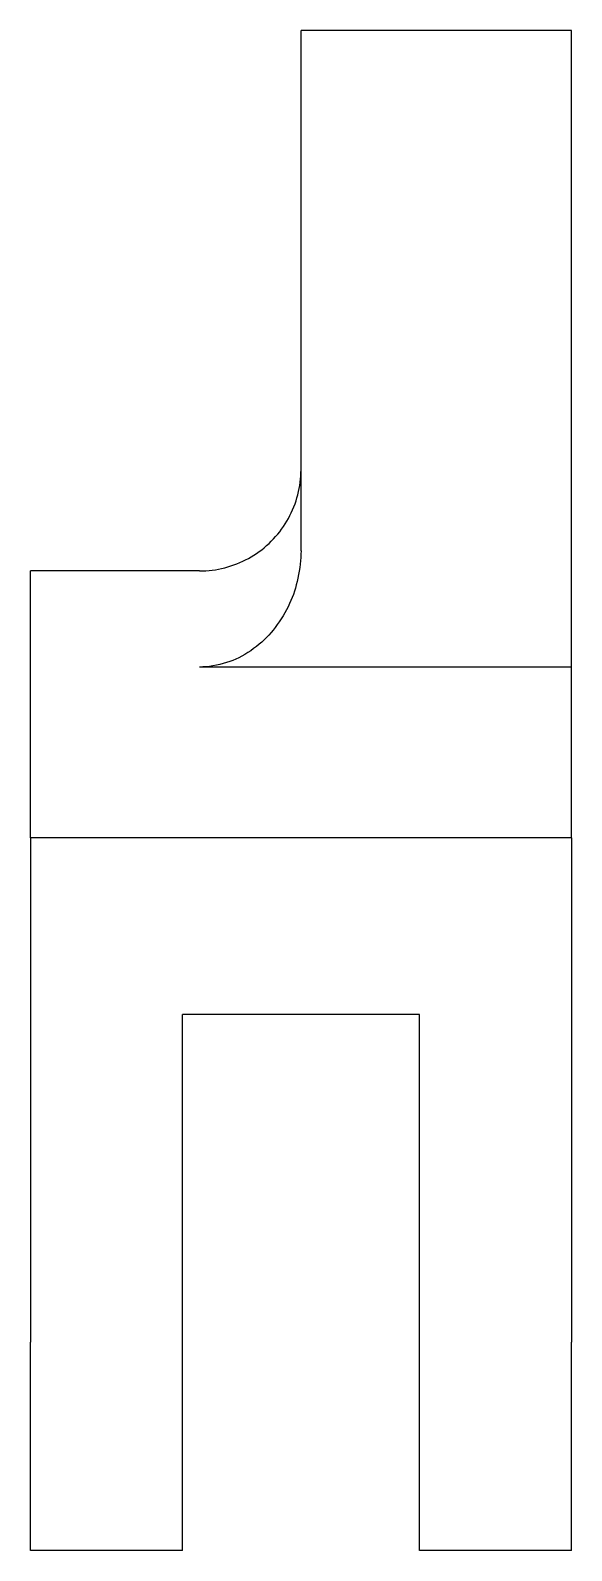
# Model space of a CAD drawing. Header units: metres. Extents: x -8 to 8, y -45 to 0.
import ezdxf

# ---------------------------------------------------------------- set-up
doc = ezdxf.new("R2010")
doc.units = ezdxf.units.M

msp = doc.modelspace()

# ---------------------------------------------------------------- linework, layer by layer
for points in [[(0, -15.404), (0, -15.096), (0, -14.788), (0, -14.48), (0, -14.172), (0, -13.864), (0, -13.556), (0, -13.248), (0, -12.939), (0, -12.631), (0, -12.323), (0, -12.015), (0, -11.707), (0, -11.399), (0, -11.091), (0, -10.783), (0, -10.475), (0, -10.167), (0, -9.859), (0, -9.551), (0, -9.242), (0, -8.934), (0, -8.626), (0, -8.318), (0, -8.01), (0, -7.702), (0, -7.394), (0, -7.086), (0, -6.778), (0, -6.47), (0, -6.162), (0, -5.854), (0, -5.545), (0, -5.237), (0, -4.929), (0, -4.621), (0, -4.313), (0, -4.005), (0, -3.697), (0, -3.389), (0, -3.081), (0, -2.773), (0, -2.465), (0, -2.157), (0, -1.848), (0, -1.54), (0, -1.232), (0, -0.924), (0, -0.616), (0, -0.308), (0, 0)], [(8, 0), (7.84, 0), (7.68, 0), (7.52, 0), (7.36, 0), (7.2, 0), (7.04, 0), (6.88, 0), (6.72, 0), (6.56, 0), (6.4, 0), (6.24, 0), (6.08, 0), (5.92, 0), (5.76, 0), (5.6, 0), (5.44, 0), (5.28, 0), (5.12, 0), (4.96, 0), (4.8, 0), (4.64, 0), (4.48, 0), (4.32, 0), (4.16, 0), (4, 0), (3.84, 0), (3.68, 0), (3.52, 0), (3.36, 0), (3.2, 0), (3.04, 0), (2.88, 0), (2.72, 0), (2.56, 0), (2.4, 0), (2.24, 0), (2.08, 0), (1.92, 0), (1.76, 0), (1.6, 0), (1.44, 0), (1.28, 0), (1.12, 0), (0.96, 0), (0.8, 0), (0.64, 0), (0.48, 0), (0.32, 0), (0.16, 0), (0, 0)], [(8, -18.845), (8, -18.468), (8, -18.091), (8, -17.714), (8, -17.337), (8, -16.96), (8, -16.583), (8, -16.206), (8, -15.829), (8, -15.452), (8, -15.076), (8, -14.699), (8, -14.322), (8, -13.945), (8, -13.568), (8, -13.191), (8, -12.814), (8, -12.437), (8, -12.06), (8, -11.684), (8, -11.307), (8, -10.93), (8, -10.553), (8, -10.176), (8, -9.799), (8, -9.422), (8, -9.045), (8, -8.668), (8, -8.292), (8, -7.915), (8, -7.538), (8, -7.161), (8, -6.784), (8, -6.407), (8, -6.03), (8, -5.653), (8, -5.276), (8, -4.9), (8, -4.523), (8, -4.146), (8, -3.769), (8, -3.392), (8, -3.015), (8, -2.638), (8, -2.261), (8, -1.884), (8, -1.508), (8, -1.131), (8, -0.754), (8, -0.377), (8, 0)], [(-3, -16), (-2.906, -15.999), (-2.812, -15.994), (-2.718, -15.987), (-2.624, -15.976), (-2.531, -15.963), (-2.438, -15.947), (-2.346, -15.928), (-2.254, -15.906), (-2.163, -15.881), (-2.073, -15.853), (-1.984, -15.823), (-1.896, -15.789), (-1.809, -15.753), (-1.723, -15.715), (-1.638, -15.673), (-1.555, -15.629), (-1.473, -15.582), (-1.393, -15.533), (-1.314, -15.481), (-1.237, -15.427), (-1.161, -15.371), (-1.088, -15.312), (-1.016, -15.25), (-0.946, -15.187), (-0.879, -15.121), (-0.813, -15.054), (-0.75, -14.984), (-0.689, -14.912), (-0.63, -14.839), (-0.573, -14.763), (-0.519, -14.686), (-0.467, -14.608), (-0.418, -14.527), (-0.371, -14.445), (-0.327, -14.362), (-0.286, -14.277), (-0.247, -14.192), (-0.211, -14.104), (-0.177, -14.016), (-0.147, -13.927), (-0.119, -13.837), (-0.094, -13.746), (-0.072, -13.654), (-0.053, -13.562), (-0.037, -13.469), (-0.024, -13.376), (-0.013, -13.282), (-0.006, -13.188), (-0.001, -13.094), (0, -13)], [(0, -15.404), (-0.001, -15.501), (-0.006, -15.599), (-0.013, -15.699), (-0.023, -15.801), (-0.036, -15.903), (-0.052, -16.006), (-0.069, -16.108), (-0.09, -16.21), (-0.113, -16.311), (-0.138, -16.411), (-0.165, -16.508), (-0.195, -16.604), (-0.226, -16.697), (-0.26, -16.787), (-0.297, -16.877), (-0.338, -16.967), (-0.381, -17.059), (-0.428, -17.15), (-0.478, -17.24), (-0.53, -17.33), (-0.585, -17.419), (-0.641, -17.506), (-0.7, -17.59), (-0.76, -17.672), (-0.822, -17.751), (-0.885, -17.827), (-0.949, -17.898), (-1.016, -17.969), (-1.087, -18.038), (-1.162, -18.106), (-1.24, -18.173), (-1.32, -18.238), (-1.403, -18.301), (-1.488, -18.361), (-1.574, -18.418), (-1.66, -18.472), (-1.748, -18.522), (-1.835, -18.568), (-1.922, -18.609), (-2.011, -18.647), (-2.104, -18.682), (-2.201, -18.715), (-2.299, -18.744), (-2.399, -18.769), (-2.501, -18.792), (-2.602, -18.81), (-2.704, -18.825), (-2.804, -18.836), (-2.903, -18.842), (-3, -18.845)], [(-3, -16), (-3.1, -16), (-3.2, -16), (-3.3, -16), (-3.4, -16), (-3.5, -16), (-3.6, -16), (-3.7, -16), (-3.8, -16), (-3.9, -16), (-4, -16), (-4.1, -16), (-4.2, -16), (-4.3, -16), (-4.4, -16), (-4.5, -16), (-4.6, -16), (-4.7, -16), (-4.8, -16), (-4.9, -16), (-5, -16), (-5.1, -16), (-5.2, -16), (-5.3, -16), (-5.4, -16), (-5.5, -16), (-5.6, -16), (-5.7, -16), (-5.8, -16), (-5.9, -16), (-6, -16), (-6.1, -16), (-6.2, -16), (-6.3, -16), (-6.4, -16), (-6.5, -16), (-6.6, -16), (-6.7, -16), (-6.8, -16), (-6.9, -16), (-7, -16), (-7.1, -16), (-7.2, -16), (-7.3, -16), (-7.4, -16), (-7.5, -16), (-7.6, -16), (-7.7, -16), (-7.8, -16), (-7.9, -16), (-8, -16)], [(-8, -23.901), (-8, -23.616), (-8, -23.332), (-8, -23.047), (-8, -22.769), (-8, -22.5), (-8, -22.23), (-8, -21.961), (-8, -21.706), (-8, -21.454), (-8, -21.201), (-8, -20.954), (-8, -20.719), (-8, -20.485), (-8, -20.25), (-8, -20.029), (-8, -19.814), (-8, -19.598), (-8, -19.385), (-8, -19.19), (-8, -18.994), (-8, -18.798), (-8, -18.615), (-8, -18.44), (-8, -18.265), (-8, -18.09), (-8, -17.937), (-8, -17.784), (-8, -17.631), (-8, -17.487), (-8, -17.357), (-8, -17.226), (-8, -17.095), (-8, -16.984), (-8, -16.876), (-8, -16.768), (-8, -16.667), (-8, -16.583), (-8, -16.498), (-8, -16.414), (-8, -16.347), (-8, -16.286), (-8, -16.225), (-8, -16.168), (-8, -16.132), (-8, -16.096), (-8, -16.059), (-8, -16.036), (-8, -16.024), (-8, -16.012), (-8, -16)], [(8, -18.845), (7.78, -18.845), (7.56, -18.845), (7.34, -18.845), (7.12, -18.845), (6.9, -18.845), (6.68, -18.845), (6.46, -18.845), (6.24, -18.845), (6.02, -18.845), (5.8, -18.845), (5.58, -18.845), (5.36, -18.845), (5.14, -18.845), (4.92, -18.845), (4.7, -18.845), (4.48, -18.845), (4.26, -18.845), (4.04, -18.845), (3.82, -18.845), (3.6, -18.845), (3.38, -18.845), (3.16, -18.845), (2.94, -18.845), (2.72, -18.845), (2.5, -18.845), (2.28, -18.845), (2.06, -18.845), (1.84, -18.845), (1.62, -18.845), (1.4, -18.845), (1.18, -18.845), (0.96, -18.845), (0.74, -18.845), (0.52, -18.845), (0.3, -18.845), (0.08, -18.845), (-0.14, -18.845), (-0.36, -18.845), (-0.58, -18.845), (-0.8, -18.845), (-1.02, -18.845), (-1.24, -18.845), (-1.46, -18.845), (-1.68, -18.845), (-1.9, -18.845), (-2.12, -18.845), (-2.34, -18.845), (-2.56, -18.845), (-2.78, -18.845), (-3, -18.845)], [(8, -23.901), (8, -23.781), (8, -23.661), (8, -23.541), (8, -23.423), (8, -23.305), (8, -23.188), (8, -23.071), (8, -22.956), (8, -22.841), (8, -22.726), (8, -22.612), (8, -22.5), (8, -22.388), (8, -22.276), (8, -22.166), (8, -22.057), (8, -21.948), (8, -21.839), (8, -21.733), (8, -21.627), (8, -21.52), (8, -21.416), (8, -21.312), (8, -21.209), (8, -21.106), (8, -21.006), (8, -20.905), (8, -20.805), (8, -20.706), (8, -20.609), (8, -20.512), (8, -20.415), (8, -20.321), (8, -20.227), (8, -20.133), (8, -20.04), (8, -19.949), (8, -19.859), (8, -19.768), (8, -19.68), (8, -19.593), (8, -19.505), (8, -19.419), (8, -19.335), (8, -19.251), (8, -19.167), (8, -19.085), (8, -19.005), (8, -18.925), (8, -18.845)], [(8, -23.901), (7.68, -23.901), (7.36, -23.901), (7.04, -23.901), (6.72, -23.901), (6.4, -23.901), (6.08, -23.901), (5.76, -23.901), (5.44, -23.901), (5.12, -23.901), (4.8, -23.901), (4.48, -23.901), (4.16, -23.901), (3.84, -23.901), (3.52, -23.901), (3.2, -23.901), (2.88, -23.901), (2.56, -23.901), (2.24, -23.901), (1.92, -23.901), (1.6, -23.901), (1.28, -23.901), (0.96, -23.901), (0.64, -23.901), (0.32, -23.901), (0, -23.901), (-0.32, -23.901), (-0.64, -23.901), (-0.96, -23.901), (-1.28, -23.901), (-1.6, -23.901), (-1.92, -23.901), (-2.24, -23.901), (-2.56, -23.901), (-2.88, -23.901), (-3.2, -23.901), (-3.52, -23.901), (-3.84, -23.901), (-4.16, -23.901), (-4.48, -23.901), (-4.8, -23.901), (-5.12, -23.901), (-5.44, -23.901), (-5.76, -23.901), (-6.08, -23.901), (-6.4, -23.901), (-6.72, -23.901), (-7.04, -23.901), (-7.36, -23.901), (-7.68, -23.901), (-8, -23.901)], [(-8, -23.901), (-8, -24.2), (-8, -24.498), (-8, -24.797), (-8, -25.095), (-8, -25.394), (-8, -25.692), (-8, -25.991), (-8, -26.289), (-8, -26.588), (-8, -26.886), (-8, -27.185), (-8, -27.483), (-8, -27.782), (-8, -28.08), (-8, -28.379), (-8, -28.677), (-8, -28.976), (-8, -29.274), (-8, -29.573), (-8, -29.871), (-8, -30.17), (-8, -30.468), (-8, -30.767), (-8, -31.065), (-8, -31.364), (-8, -31.662), (-8, -31.961), (-8, -32.26), (-8, -32.558), (-8, -32.857), (-8, -33.155), (-8, -33.454), (-8, -33.752), (-8, -34.051), (-8, -34.349), (-8, -34.648), (-8, -34.946), (-8, -35.245), (-8, -35.543), (-8, -35.842), (-8, -36.14), (-8, -36.439), (-8, -36.737), (-8, -37.036), (-8, -37.334), (-8, -37.633), (-8, -37.931), (-8, -38.23), (-8, -38.528), (-8, -38.827)], [(8, -23.901), (8, -24.2), (8, -24.498), (8, -24.797), (8, -25.095), (8, -25.394), (8, -25.692), (8, -25.991), (8, -26.289), (8, -26.588), (8, -26.886), (8, -27.185), (8, -27.483), (8, -27.782), (8, -28.08), (8, -28.379), (8, -28.677), (8, -28.976), (8, -29.274), (8, -29.573), (8, -29.871), (8, -30.17), (8, -30.468), (8, -30.767), (8, -31.065), (8, -31.364), (8, -31.662), (8, -31.961), (8, -32.26), (8, -32.558), (8, -32.857), (8, -33.155), (8, -33.454), (8, -33.752), (8, -34.051), (8, -34.349), (8, -34.648), (8, -34.946), (8, -35.245), (8, -35.543), (8, -35.842), (8, -36.14), (8, -36.439), (8, -36.737), (8, -37.036), (8, -37.334), (8, -37.633), (8, -37.931), (8, -38.23), (8, -38.528), (8, -38.827)], [(-3.5, -30.074), (-3.5, -30.072), (-3.5, -30.071), (-3.5, -30.069), (-3.5, -30.067), (-3.5, -30.062), (-3.5, -30.058), (-3.5, -30.054), (-3.5, -30.047), (-3.5, -30.04), (-3.5, -30.033), (-3.5, -30.025), (-3.5, -30.015), (-3.5, -30.005), (-3.5, -29.996), (-3.5, -29.984), (-3.5, -29.971), (-3.5, -29.958), (-3.5, -29.945), (-3.5, -29.93), (-3.5, -29.915), (-3.5, -29.899), (-3.5, -29.882), (-3.5, -29.864), (-3.5, -29.846), (-3.5, -29.828), (-3.5, -29.807), (-3.5, -29.787), (-3.5, -29.766), (-3.5, -29.744), (-3.5, -29.721), (-3.5, -29.698), (-3.5, -29.674), (-3.5, -29.649), (-3.5, -29.623), (-3.5, -29.597), (-3.5, -29.571), (-3.5, -29.542), (-3.5, -29.514), (-3.5, -29.486), (-3.5, -29.456), (-3.5, -29.425), (-3.5, -29.395), (-3.5, -29.364), (-3.5, -29.331), (-3.5, -29.298), (-3.5, -29.265), (-3.5, -29.231), (-3.5, -29.196), (-3.5, -29.161), (-3.5, -29.126)], [(-3.5, -38.827), (-3.5, -38.633), (-3.5, -38.439), (-3.5, -38.245), (-3.5, -38.051), (-3.5, -37.857), (-3.5, -37.663), (-3.5, -37.469), (-3.5, -37.275), (-3.5, -37.081), (-3.5, -36.887), (-3.5, -36.693), (-3.5, -36.499), (-3.5, -36.305), (-3.5, -36.111), (-3.5, -35.917), (-3.5, -35.723), (-3.5, -35.529), (-3.5, -35.335), (-3.5, -35.141), (-3.5, -34.947), (-3.5, -34.753), (-3.5, -34.559), (-3.5, -34.364), (-3.5, -34.17), (-3.5, -33.976), (-3.5, -33.782), (-3.5, -33.588), (-3.5, -33.394), (-3.5, -33.2), (-3.5, -33.006), (-3.5, -32.812), (-3.5, -32.618), (-3.5, -32.424), (-3.5, -32.23), (-3.5, -32.036), (-3.5, -31.842), (-3.5, -31.648), (-3.5, -31.454), (-3.5, -31.26), (-3.5, -31.066), (-3.5, -30.872), (-3.5, -30.678), (-3.5, -30.484), (-3.5, -30.29), (-3.5, -30.096), (-3.5, -29.902), (-3.5, -29.708), (-3.5, -29.514), (-3.5, -29.32), (-3.5, -29.126)], [(3.5, -29.126), (3.36, -29.126), (3.22, -29.126), (3.08, -29.126), (2.94, -29.126), (2.8, -29.126), (2.66, -29.126), (2.52, -29.126), (2.38, -29.126), (2.24, -29.126), (2.1, -29.126), (1.96, -29.126), (1.82, -29.126), (1.68, -29.126), (1.54, -29.126), (1.4, -29.126), (1.26, -29.126), (1.12, -29.126), (0.98, -29.126), (0.84, -29.126), (0.7, -29.126), (0.56, -29.126), (0.42, -29.126), (0.28, -29.126), (0.14, -29.126), (0, -29.126), (-0.14, -29.126), (-0.28, -29.126), (-0.42, -29.126), (-0.56, -29.126), (-0.7, -29.126), (-0.84, -29.126), (-0.98, -29.126), (-1.12, -29.126), (-1.26, -29.126), (-1.4, -29.126), (-1.54, -29.126), (-1.68, -29.126), (-1.82, -29.126), (-1.96, -29.126), (-2.1, -29.126), (-2.24, -29.126), (-2.38, -29.126), (-2.52, -29.126), (-2.66, -29.126), (-2.8, -29.126), (-2.94, -29.126), (-3.08, -29.126), (-3.22, -29.126), (-3.36, -29.126), (-3.5, -29.126)], [(3.5, -38.827), (3.5, -38.633), (3.5, -38.439), (3.5, -38.245), (3.5, -38.051), (3.5, -37.857), (3.5, -37.663), (3.5, -37.469), (3.5, -37.275), (3.5, -37.081), (3.5, -36.887), (3.5, -36.693), (3.5, -36.499), (3.5, -36.305), (3.5, -36.111), (3.5, -35.917), (3.5, -35.723), (3.5, -35.529), (3.5, -35.335), (3.5, -35.141), (3.5, -34.947), (3.5, -34.753), (3.5, -34.559), (3.5, -34.364), (3.5, -34.17), (3.5, -33.976), (3.5, -33.782), (3.5, -33.588), (3.5, -33.394), (3.5, -33.2), (3.5, -33.006), (3.5, -32.812), (3.5, -32.618), (3.5, -32.424), (3.5, -32.23), (3.5, -32.036), (3.5, -31.842), (3.5, -31.648), (3.5, -31.454), (3.5, -31.26), (3.5, -31.066), (3.5, -30.872), (3.5, -30.678), (3.5, -30.484), (3.5, -30.29), (3.5, -30.096), (3.5, -29.902), (3.5, -29.708), (3.5, -29.514), (3.5, -29.32), (3.5, -29.126)], [(3.5, -30.074), (3.5, -30.072), (3.5, -30.071), (3.5, -30.069), (3.5, -30.067), (3.5, -30.062), (3.5, -30.058), (3.5, -30.054), (3.5, -30.047), (3.5, -30.04), (3.5, -30.033), (3.5, -30.025), (3.5, -30.015), (3.5, -30.005), (3.5, -29.996), (3.5, -29.984), (3.5, -29.971), (3.5, -29.958), (3.5, -29.945), (3.5, -29.93), (3.5, -29.915), (3.5, -29.899), (3.5, -29.882), (3.5, -29.864), (3.5, -29.846), (3.5, -29.828), (3.5, -29.807), (3.5, -29.787), (3.5, -29.766), (3.5, -29.744), (3.5, -29.721), (3.5, -29.698), (3.5, -29.674), (3.5, -29.649), (3.5, -29.623), (3.5, -29.597), (3.5, -29.571), (3.5, -29.542), (3.5, -29.514), (3.5, -29.486), (3.5, -29.456), (3.5, -29.425), (3.5, -29.395), (3.5, -29.364), (3.5, -29.331), (3.5, -29.298), (3.5, -29.265), (3.5, -29.231), (3.5, -29.196), (3.5, -29.161), (3.5, -29.126)], [(-8, -45), (-8, -44.99), (-8, -44.98), (-8, -44.97), (-8, -44.952), (-8, -44.922), (-8, -44.893), (-8, -44.863), (-8, -44.817), (-8, -44.767), (-8, -44.718), (-8, -44.663), (-8, -44.595), (-8, -44.527), (-8, -44.458), (-8, -44.377), (-8, -44.29), (-8, -44.202), (-8, -44.113), (-8, -44.008), (-8, -43.902), (-8, -43.797), (-8, -43.682), (-8, -43.56), (-8, -43.437), (-8, -43.315), (-8, -43.176), (-8, -43.037), (-8, -42.898), (-8, -42.752), (-8, -42.598), (-8, -42.443), (-8, -42.289), (-8, -42.122), (-8, -41.953), (-8, -41.784), (-8, -41.611), (-8, -41.429), (-8, -41.247), (-8, -41.065), (-8, -40.875), (-8, -40.681), (-8, -40.487), (-8, -40.291), (-8, -40.087), (-8, -39.882), (-8, -39.677), (-8, -39.468), (-8, -39.254), (-8, -39.04), (-8, -38.827)], [(-3.5, -45), (-3.5, -44.99), (-3.5, -44.98), (-3.5, -44.97), (-3.5, -44.952), (-3.5, -44.922), (-3.5, -44.893), (-3.5, -44.863), (-3.5, -44.817), (-3.5, -44.767), (-3.5, -44.718), (-3.5, -44.663), (-3.5, -44.595), (-3.5, -44.527), (-3.5, -44.458), (-3.5, -44.377), (-3.5, -44.29), (-3.5, -44.202), (-3.5, -44.113), (-3.5, -44.008), (-3.5, -43.902), (-3.5, -43.797), (-3.5, -43.682), (-3.5, -43.56), (-3.5, -43.437), (-3.5, -43.315), (-3.5, -43.176), (-3.5, -43.037), (-3.5, -42.898), (-3.5, -42.752), (-3.5, -42.598), (-3.5, -42.443), (-3.5, -42.289), (-3.5, -42.122), (-3.5, -41.953), (-3.5, -41.784), (-3.5, -41.611), (-3.5, -41.429), (-3.5, -41.247), (-3.5, -41.065), (-3.5, -40.875), (-3.5, -40.681), (-3.5, -40.487), (-3.5, -40.291), (-3.5, -40.087), (-3.5, -39.882), (-3.5, -39.677), (-3.5, -39.468), (-3.5, -39.254), (-3.5, -39.04), (-3.5, -38.827)], [(3.5, -45), (3.5, -44.99), (3.5, -44.98), (3.5, -44.97), (3.5, -44.952), (3.5, -44.922), (3.5, -44.893), (3.5, -44.863), (3.5, -44.817), (3.5, -44.767), (3.5, -44.718), (3.5, -44.663), (3.5, -44.595), (3.5, -44.527), (3.5, -44.458), (3.5, -44.377), (3.5, -44.29), (3.5, -44.202), (3.5, -44.113), (3.5, -44.008), (3.5, -43.902), (3.5, -43.797), (3.5, -43.682), (3.5, -43.56), (3.5, -43.437), (3.5, -43.315), (3.5, -43.176), (3.5, -43.037), (3.5, -42.898), (3.5, -42.752), (3.5, -42.598), (3.5, -42.443), (3.5, -42.289), (3.5, -42.122), (3.5, -41.953), (3.5, -41.784), (3.5, -41.611), (3.5, -41.429), (3.5, -41.247), (3.5, -41.065), (3.5, -40.875), (3.5, -40.681), (3.5, -40.487), (3.5, -40.291), (3.5, -40.087), (3.5, -39.882), (3.5, -39.677), (3.5, -39.468), (3.5, -39.254), (3.5, -39.04), (3.5, -38.827)], [(8, -45), (8, -44.99), (8, -44.98), (8, -44.97), (8, -44.952), (8, -44.922), (8, -44.893), (8, -44.863), (8, -44.817), (8, -44.767), (8, -44.718), (8, -44.663), (8, -44.595), (8, -44.527), (8, -44.458), (8, -44.377), (8, -44.29), (8, -44.202), (8, -44.113), (8, -44.008), (8, -43.902), (8, -43.797), (8, -43.682), (8, -43.56), (8, -43.437), (8, -43.315), (8, -43.176), (8, -43.037), (8, -42.898), (8, -42.752), (8, -42.598), (8, -42.443), (8, -42.289), (8, -42.122), (8, -41.953), (8, -41.784), (8, -41.611), (8, -41.429), (8, -41.247), (8, -41.065), (8, -40.875), (8, -40.681), (8, -40.487), (8, -40.291), (8, -40.087), (8, -39.882), (8, -39.677), (8, -39.468), (8, -39.254), (8, -39.04), (8, -38.827)], [(-3.5, -45), (-3.59, -45), (-3.68, -45), (-3.77, -45), (-3.86, -45), (-3.95, -45), (-4.04, -45), (-4.13, -45), (-4.22, -45), (-4.31, -45), (-4.4, -45), (-4.49, -45), (-4.58, -45), (-4.67, -45), (-4.76, -45), (-4.85, -45), (-4.94, -45), (-5.03, -45), (-5.12, -45), (-5.21, -45), (-5.3, -45), (-5.39, -45), (-5.48, -45), (-5.57, -45), (-5.66, -45), (-5.75, -45), (-5.84, -45), (-5.93, -45), (-6.02, -45), (-6.11, -45), (-6.2, -45), (-6.29, -45), (-6.38, -45), (-6.47, -45), (-6.56, -45), (-6.65, -45), (-6.74, -45), (-6.83, -45), (-6.92, -45), (-7.01, -45), (-7.1, -45), (-7.19, -45), (-7.28, -45), (-7.37, -45), (-7.46, -45), (-7.55, -45), (-7.64, -45), (-7.73, -45), (-7.82, -45), (-7.91, -45), (-8, -45)], [(8, -45), (7.91, -45), (7.82, -45), (7.73, -45), (7.64, -45), (7.55, -45), (7.46, -45), (7.37, -45), (7.28, -45), (7.19, -45), (7.1, -45), (7.01, -45), (6.92, -45), (6.83, -45), (6.74, -45), (6.65, -45), (6.56, -45), (6.47, -45), (6.38, -45), (6.29, -45), (6.2, -45), (6.11, -45), (6.02, -45), (5.93, -45), (5.84, -45), (5.75, -45), (5.66, -45), (5.57, -45), (5.48, -45), (5.39, -45), (5.3, -45), (5.21, -45), (5.12, -45), (5.03, -45), (4.94, -45), (4.85, -45), (4.76, -45), (4.67, -45), (4.58, -45), (4.49, -45), (4.4, -45), (4.31, -45), (4.22, -45), (4.13, -45), (4.04, -45), (3.95, -45), (3.86, -45), (3.77, -45), (3.68, -45), (3.59, -45), (3.5, -45)]]:
    msp.add_lwpolyline(points)

doc.saveas('drawing.dxf')
